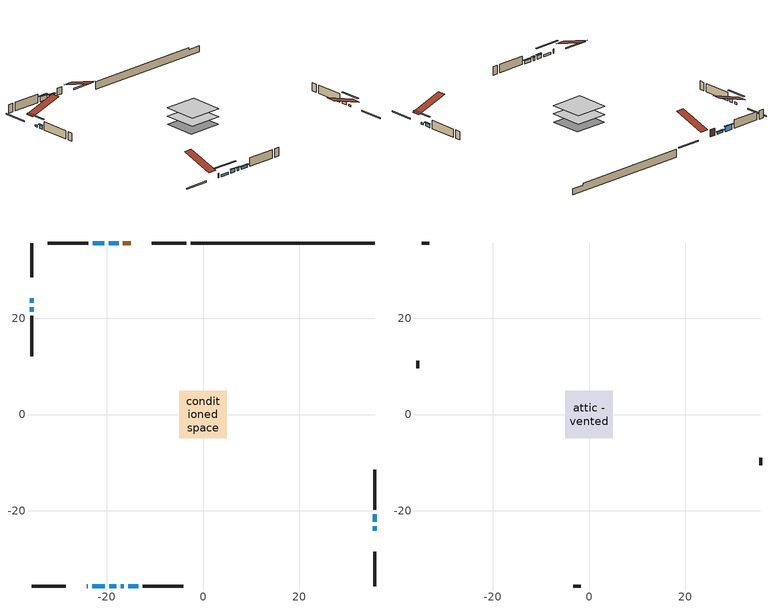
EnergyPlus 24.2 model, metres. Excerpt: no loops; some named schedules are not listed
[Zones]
conditioned space
 floor adiabatic (AdiabaticFloorConstruction): -4.9,-4.9 -4.9,4.9 4.9,4.9 4.9,-4.9 z0.55
 floor foundation (Slab1 construction): -4.93,-4.62 -4.93,4.62 4.93,4.62 4.93,-4.62 z-1.74
 wall outside (RimJoist1 construction): -3.48,35.66 -10.64,35.66 / -35.66,-35.66 -28.49,-35.66 / -35.66,35.66 -35.66,28.49 / 35.66,-35.66 35.66,-28.49 z0.55:0.85
 wall outside (AdiabaticWallConstruction 1): -15.01,35.66 -16.64,35.66 z0.55:2.58
 wall outside (AdiabaticWallConstruction): -24.12,-35.66 -23.96,-35.66 z0.55:1.77; 35.66,-24.12 35.66,-23.26 / -23.04,-35.66 -20.45,-35.66 / -35.66,24.12 -35.66,23.26 z0.55:1.06; 35.66,-22.33 35.66,-20.75 z0.55:1.47; -17.56,35.66 -19.6,35.66 z0.55:1.26; -20.53,35.66 -22.97,35.66 z0.55:1.92; -19.52,-35.66 -17.99,-35.66 / -35.66,22.33 -35.66,21.41 z0.55:1.52; -17.07,-35.66 -16.45,-35.66 z0.55:1.41; -15.53,-35.66 -13.44,-35.66 z0.55:1.31
 wall outside (Wall1 construction): -23.89,35.66 -32.26,35.66 / -12.52,-35.66 -4.15,-35.66 / -35.66,20.48 -35.66,12.12 / 35.66,-19.82 35.66,-11.46 z0.55:2.99
 wall foundation (FoundationWall1 construction): -2.55,35.66,-1.74 -2.55,35.66,0.55 31.84,35.66,0.55 31.84,35.66,-0.03 35.66,35.66,-0.03 35.66,35.66,-1.74
 window (WindowConstruction 7): -24.12,-35.66 -23.97,-35.66 z0.55:1.77
 window (WindowConstruction 8): 35.66,-24.12 35.66,-23.26 z0.55:1.06
 window (WindowConstruction 9): -23.04,-35.66 -20.45,-35.66 z0.55:1.06
 window (WindowConstruction 10): -35.66,24.12 -35.66,23.26 z0.55:1.06
 window (WindowConstruction): 35.66,-22.33 35.66,-20.75 z0.55:1.46
 window (WindowConstruction 1): -17.56,35.66 -19.6,35.66 z0.55:1.26
 window (WindowConstruction 2): -20.53,35.66 -22.97,35.66 z0.55:1.92
 window (WindowConstruction 3): -19.52,-35.66 -17.99,-35.66 z0.55:1.52
 window (WindowConstruction 4): -17.07,-35.66 -16.46,-35.66 z0.55:1.41
 window (WindowConstruction 5): -15.53,-35.66 -13.45,-35.66 z0.55:1.31
 window (WindowConstruction 6): -35.66,22.33 -35.66,21.41 z0.55:1.52
 door (Door): -15.01,35.66 -16.64,35.66 z0.55:2.58
 ceiling adiabatic (AdiabaticFloorConstruction): 4.9,-4.9 4.9,4.9 -4.9,4.9 -4.9,-4.9 z0.55
attic - vented
 floor to conditioned space (Floor1 construction Reversed): -4.9,-4.9 -4.9,4.9 4.9,4.9 4.9,-4.9 z2.99
 wall outside (Wall2 construction): -33.19,35.66 -34.73,35.66 / -3.23,-35.66 -1.68,-35.66 / -35.66,11.19 -35.66,9.65 / 35.66,-10.53 35.66,-8.99 z0.55:2.99
 roof outside (Roof1 construction): -14.08,35.66,2.99 -14.08,26.11,6.17 -11.57,26.11,6.17 -11.57,35.66,2.99; -25.05,-35.66,2.99 -25.05,-26.11,6.17 -27.56,-26.11,6.17 -27.56,-35.66,2.99; -35.66,25.05,2.99 -26.11,25.05,6.17 -26.11,27.56,6.17 -35.66,27.56,2.99; 35.66,-25.05,2.99 26.11,-25.05,6.17 26.11,-27.56,6.17 35.66,-27.56,2.99
shading: 35.66,-20.62 35.66,-26.76 36.07,-26.76 36.07,-20.62 z3.7; -17.81,-35.66 -25.68,-35.66 -25.68,-36.07 -17.81,-36.07 z3.7; -35.66,20.62 -35.66,26.76 -36.07,26.76 -36.07,20.62 z3.7; 35.66,-20.55 35.66,-22.53 36.07,-22.53 36.07,-20.55 z1.67; -19.8,35.66 -17.36,35.66 -17.36,36.07 -19.8,36.07 z1.46; -23.17,35.66 -20.33,35.66 -20.33,36.07 -23.17,36.07 z2.12; -17.79,-35.66 -19.72,-35.66 -19.72,-36.07 -17.79,-36.07 z1.72; -16.25,-35.66 -17.27,-35.66 -17.27,-36.07 -16.25,-36.07 z1.61; -13.24,-35.66 -15.73,-35.66 -15.73,-36.07 -13.24,-36.07 z1.51; -35.66,21.21 -35.66,22.53 -36.07,22.53 -36.07,21.21 z1.72
[Building]
Building 1: Terrain=Suburbs
[Site:Location]
Edmonton Intl AP_AB: Latitude {deg}=53.31; Longitude {deg}=-113.58; Time Zone {hr}=-7; Elevation {m}=723; Keep Site Location Information=Yes
[Site:GroundTemperature:Shallow]
-1.56185, -3.61833, -3.78302, -2.80711, 1.11059, 5.01004, 8.39065, 10.5322, 10.7141, 8.97234, 5.67794, 1.89811
[Site:WaterMainsTemperature]
Calculation Method=Schedule; Temperature Schedule=mains temperature schedule
[Material] Roughness=Rough; Thermal Absorptance=0.9
Name | Thickness {m} | Conductivity {W/m-K} | Density {kg/m3} | Specific Heat {J/kg-K} | Solar Absorptance | Visible Absorptance
asphalt or fiberglass shingles | 0.00635 | 0.162714 | 1121.4 | 1465.45 | 0.4 | 0.4
ceiling loosefill ins | 0.169333 | 0.0480833 | 16.02 | 1046.75 | 0.7 | 0.7
ceiling stud and cavity | 0.1397 | 0.543394 | 65.682 | 1177.47 | 0.7 | 0.7
concrete 4.0 in. | 0.1016 | 1.803125 | 2242.8 | 837.4 | 0.7 | 0.7
concrete 8.0 in. | 0.2032 | 1.803125 | 2242.8 | 837.4 | 0.7 | 0.7
door material | 0.04445 | 0.053851 | 512.64 | 1214.23 | 0.7 | 0.7
exterior vertical ins | 0.00436593 | 0.029427 | 32.04 | 1214.23 | 0.7 | 0.7
floor covering | 0.0127 | 0.0433444 | 54.468 | 1339.84 | 0.6 | 0.6
floor rigid ins; wall rigid ins | 0.512978 | 0.029427 | 32.04 | 1214.23 | 0.7 | 0.7
floor stud and cavity | 0.1397 | 1.75129 | 37.0049 | 1207.88 | 0.7 | 0.7
furniture material conditioned space 1 | 0.1524 | 0.115458 | 640.8 | 1214.23 | 0.6 | 0.6
gypsum board | 0.0127 | 0.160291 | 801 | 837.4 | 0.6 | 0.6
gypsum board 1 | 0.0127 | 0.160291 | 801 | 837.4 | 0.7 | 0.7
osb sheathing 0.5 in. | 0.0127 | 0.115458 | 512.64 | 1214.23 | 0.7 | 0.7
osb sheathing 0.75 in. | 0.01905 | 0.115458 | 512.64 | 1214.23 | 0.7 | 0.7
osb sheathing 2.0 in. | 0.0508 | 0.115458 | 512.64 | 1214.23 | 0.7 | 0.7
rim joist stud and cavity | 0.0508 | 0.0296634 | 125.044 | 1163.47 | 0.6 | 0.6
wall stud and cavity | 0.1397 | 0.09367 | 139.0536 | 1170.24 | 0.7 | 0.7
wall stud and cavity 1 | 0.0889 | 6.1454 | 50.32683 | 1063.81 | 0.6 | 0.6
wall stud and cavity 2 | 0.0889 | 0.380278 | 52.3479 | 1209.89 | 0.7 | 0.7
wall stud and cavity 3 | 0.0889 | 0.391764 | 83.0341 | 1211.67 | 0.7 | 0.7
wood siding | 0.0254 | 0.102417 | 544.68 | 1172.36 | 0.4 | 0.4
wood siding 1 | 0.00254 | 0.102417 | 544.68 | 1172.36 | 0.4 | 0.4
wood siding 2; wood siding 3; wood siding 4 | 0.0254 | 0.102417 | 544.68 | 1172.36 | 0.7 | 0.7
[WindowMaterial:SimpleGlazingSystem]
Name | U-Factor {W/m2-K} | Solar Heat Gain Coefficient
WindowMaterial | 1.84649 | 0.5
WindowMaterial 1 | 1.97083 | 0.47
WindowMaterial 2 | 1.76415 | 0.53
WindowMaterial 3 | 1.8357 | 0.5
WindowMaterial 4 | 3.04284 | 0.46
WindowMaterial 5 | 1.87204 | 0.49
WindowMaterial 6 | 3.01899 | 0.51
WindowMaterial 7 | 3.10246 | 0.39
WindowMaterial 8 | 3.04965 | 0.43
[Construction]
AdiabaticFloorConstruction: floor stud and cavity, floor rigid ins, osb sheathing 0.75 in., floor covering
AdiabaticWallConstruction: wood siding 3, wall rigid ins, wall stud and cavity 2, gypsum board
AdiabaticWallConstruction 1: wood siding 4, wall rigid ins, wall stud and cavity 2, gypsum board
Door: door material
Floor1 construction Reversed: gypsum board, ceiling stud and cavity, ceiling loosefill ins
FoundationWall1 construction: concrete 8.0 in., gypsum board 1
furniture construction conditioned space 1: furniture material conditioned space 1
PartitionWallConstruction: gypsum board, wall stud and cavity 3, gypsum board
RimJoist1 construction: wood siding 2, osb sheathing 2.0 in., rim joist stud and cavity
Roof1 construction: asphalt or fiberglass shingles
Slab1 construction: concrete 4.0 in.
Wall1 construction: wood siding, osb sheathing 0.5 in., wall stud and cavity, gypsum board
Wall2 construction: wood siding 1, wall stud and cavity 1
WindowConstruction: WindowMaterial
WindowConstruction 1: WindowMaterial 1
WindowConstruction 10; WindowConstruction 8; WindowConstruction 9: WindowMaterial 8
WindowConstruction 2: WindowMaterial 2
WindowConstruction 3: WindowMaterial 3
WindowConstruction 4: WindowMaterial 4
WindowConstruction 5: WindowMaterial 5
WindowConstruction 6: WindowMaterial 6
WindowConstruction 7: WindowMaterial 7
[Zone] Multiplier=1; Part of Total Floor Area=Yes
Name | Volume {m3}
attic - vented | 49.5974
conditioned space | 463.4
[Space]
Name | Zone | Volume {m3}
attic - vented 1 | attic - vented | 49.5974
conditioned space 1 | conditioned space | 463.4
[ZoneInfiltration:EffectiveLeakageArea]
infil attic - vented 1: Zone or Space=attic - vented 1; Schedule=Always On Discrete; Effective Air Leakage Area {cm2}=3340.17; Stack Coefficient=0.000390803; Wind Coefficient=1.33567e-05
[ZoneMixing]
whole house fan mix: Zone or Space=attic - vented; Schedule=Always On Continuous; Design Flow Rate Calculation Method=Flow/Zone; Design Flow Rate {m3/s}=0; Source Zone or Space=conditioned space
[SurfaceProperty:ExposedFoundationPerimeter]
Slab1: Exposed Perimeter Calculation Method=TotalExposedPerimeter; Total Exposed Perimeter {m}=38.203
[InternalMass] Zone or ZoneList=conditioned space; Space or SpaceList=conditioned space 1
Name | Construction | Surface Area {m2}
furniture mass conditioned space 1 | furniture construction conditioned space 1 | 74.8482
partition wall mass | PartitionWallConstruction | 187.12
[Lights]
interior lighting: Zone or ZoneList or Space or SpaceList=conditioned space 1; Schedule=interior lighting schedule; Design Level Calculation Method=LightingLevel; Lighting Level {W}=343.2; Return Air Fraction=0; Fraction Radiant=0.6; Fraction Visible=0.2; Fraction Replaceable=1
[People]
occupants: Zone or ZoneList or Space or SpaceList=conditioned space 1; Number of People Schedule=occupants schedule; Number of People Calculation Method=People; Number of People=3; Fraction Radiant=0.314171; Sensible Heat Fraction=0.56303; Activity Level Schedule=occupants activity schedule; Carbon Dioxide Generation Rate {m3/s-W}=0; Enable ASHRAE 55 Comfort Warnings=No; Mean Radiant Temperature Calculation Type=EnclosureAveraged
[ElectricEquipment] Zone or ZoneList or Space or SpaceList=conditioned space 1; Design Level Calculation Method=EquipmentLevel
Name | Schedule | Design Level {W} | Fraction Latent | Fraction Radiant | Fraction Lost
clothes dryer | clothes dryer schedule | 140.772 | 0.015 | 0.081 | 0.85
clothes washer | clothes washer schedule | 32.1985 | 0.03 | 0.162 | 0.7
cooking range | cooking range schedule | 215.147 | 0.08 | 0.432 | 0.2
dishwasher | dishwasher schedule | 66.8632 | 0.3 | 0.18 | 0.4
fridge | fridge schedule | 72.9452 | 0 | 0.6 | 0
mech vent bath fan 0 | mech vent bath fan 0 schedule | 50.2 | 0 | 0 | 1
mech vent bath fan 1 | mech vent bath fan 1 schedule | 50.2 | 0 | 0 | 1
mech vent house fan | mech vent house fan schedule | 0 | 0 | 0 | 1
mech vent house fan cfis | mech vent house fan cfis schedule | 0 | 0 | 0 | 0
mech vent range fan 0 | mech vent range fan 0 schedule | 57 | 0 | 0 | 1
misc plug loads | misc plug loads schedule | 494.7 | 0.045 | 0.513 | 0.1
whole house fan | Always On Discrete | 0 | 0 | 0 | 1
[OtherEquipment] Zone or ZoneList or Space or SpaceList=conditioned space 1; Design Level Calculation Method=EquipmentLevel
Name | Fuel Type | Schedule | Design Level {W} | Fraction Latent | Fraction Radiant | Fraction Lost
clothes dryer 1 | Electricity | clothes dryer schedule | 0 | 0.015 | 0.081 | 0.85
cooking range 1 | Electricity | cooking range schedule | 0 | 0.08 | 0.432 | 0.2
general water use latent | None | general water use schedule | 62.594 | 1 | 0 | 0
general water use sensible | None | general water use schedule | -61.6891 | 0 | 0.6 | 0
mech vent house fan latent load | None | Always On Discrete | 0 | 1 | 0 | 0
mech vent house fan sensible load | None | Always On Discrete | 0 | 0 | 0 | 0
water heater energy adjustment1 | NaturalGas | Always On Discrete | 0.01 | 0 | 0 | 1
[ZoneInfiltration:DesignFlowRate] Zone or ZoneList or Space or SpaceList=conditioned space 1; Schedule=Always On Discrete; Design Flow Rate Calculation Method=Flow/Zone; Design Flow Rate {m3/s}=0
infil flow; natural vent flow; whole house fan flow
[AvailabilityManager:Scheduled]
furnace airloop Availability Manager: Schedule=Always On Discrete
[Foundation:Kiva]
Foundation Kiva 1: Initial Indoor Air Temperature {C}=18; Wall Height Above Grade {m}=0.549981; Wall Depth Below Slab {m}=0.2032; Custom Block Material Name 1=exterior vertical ins; Custom Block Depth 1 {m}=2.28999; Custom Block X Position 1 {m}=0.2159; Custom Block Z Position 1 {m}=0
[Foundation:Kiva:Settings]
Soil Conductivity {W/m-K}=0.849921; Soil Density {kg/m3}=1842.3; Soil Specific Heat {J/kg-K}=418.7; Ground Solar Absorptivity=0.9; Ground Thermal Absorptivity=0.9; Ground Surface Roughness {m}=0.03; Far-Field Width {m}=40; Deep-Ground Boundary Condition=ZeroFlux; Deep-Ground Depth {m}=40; Minimum Cell Dimension {m}=0.2; Maximum Cell Growth Coefficient=3; Simulation Timestep=Timestep
[Exterior:Lights]
exterior lighting: Schedule=exterior lighting schedule; Design Level {W}=75.6
[EnergyManagementSystem:GlobalVariable]
furnace_airloop_Fan_RTF
infil_program_Qfan
infil_program_Qinf
natural_vent_program_Qnv
natural_vent_program_Qwhf
[EnergyManagementSystem:Sensor]
Name | Output:Variable or Output:Meter Index Key | Output:Variable or Output:Meter
airflow_gain | infil flow | Infiltration Sensible Heat Gain Energy
airflow_gain_1 | natural vent flow | Infiltration Sensible Heat Gain Energy
airflow_gain_2 | whole house fan flow | Infiltration Sensible Heat Gain Energy
airflow_loss | infil flow | Infiltration Sensible Heat Loss Energy
airflow_loss_1 | natural vent flow | Infiltration Sensible Heat Loss Energy
airflow_loss_2 | whole house fan flow | Infiltration Sensible Heat Loss Energy
clg_load_cond |  | Cooling:EnergyTransfer:Zone:CONDITIONED SPACE
clg_sp_s; clg_sp_s_1 | cooling setpoint | Schedule Value
clothes_dryer_exhaust_0_sch_s | clothes dryer exhaust 0 schedule | Schedule Value
cool_season | cooling season schedule | Schedule Value
htg_load_cond |  | Heating:EnergyTransfer:Zone:CONDITIONED SPACE
htg_sp_s; htg_sp_s_1 | heating setpoint | Schedule Value
ig_ee_conv | clothes dryer | Electric Equipment Convective Heating Energy
ig_ee_conv_2 | cooking range | Electric Equipment Convective Heating Energy
ig_ee_conv_4 | fridge | Electric Equipment Convective Heating Energy
ig_ee_conv_5 | misc plug loads | Electric Equipment Convective Heating Energy
ig_ee_conv_6 | whole house fan | Electric Equipment Convective Heating Energy
ig_ee_rad | clothes dryer | Electric Equipment Radiant Heating Energy
ig_ee_rad_2 | cooking range | Electric Equipment Radiant Heating Energy
ig_ee_rad_4 | fridge | Electric Equipment Radiant Heating Energy
ig_ee_rad_5 | misc plug loads | Electric Equipment Radiant Heating Energy
ig_ee_rad_6 | whole house fan | Electric Equipment Radiant Heating Energy
ig_lgt_conv | interior lighting | Lights Convective Heating Energy
ig_lgt_rad | interior lighting | Lights Radiant Heating Energy
ig_lgt_vis | interior lighting | Lights Visible Radiation Heating Energy
ig_oe_conv | clothes dryer 1 | Other Equipment Convective Heating Energy
ig_oe_conv_1 | cooking range 1 | Other Equipment Convective Heating Energy
ig_oe_conv_2 | general water use latent | Other Equipment Convective Heating Energy
ig_oe_conv_3 | general water use sensible | Other Equipment Convective Heating Energy
ig_oe_conv_4 | water heater energy adjustment1 | Other Equipment Convective Heating Energy
ig_oe_rad | clothes dryer 1 | Other Equipment Radiant Heating Energy
ig_oe_rad_1 | cooking range 1 | Other Equipment Radiant Heating Energy
ig_oe_rad_2 | general water use latent | Other Equipment Radiant Heating Energy
ig_oe_rad_3 | general water use sensible | Other Equipment Radiant Heating Energy
ig_oe_rad_4 | water heater energy adjustment1 | Other Equipment Radiant Heating Energy
ig_ppl_conv | occupants | People Convective Heating Energy
ig_ppl_rad | occupants | People Radiant Heating Energy
im_conv | furniture mass conditioned space 1 | Surface Inside Face Convection Heat Gain Energy
im_conv_1 | partition wall mass | Surface Inside Face Convection Heat Gain Energy
im_ig | furniture mass conditioned space 1 | Surface Inside Face Internal Gains Radiation Heat Gain Energy
im_ig_1 | partition wall mass | Surface Inside Face Internal Gains Radiation Heat Gain Energy
im_lgt | furniture mass conditioned space 1 | Surface Inside Face Lights Radiation Heat Gain Energy
im_lgt_1 | partition wall mass | Surface Inside Face Lights Radiation Heat Gain Energy
im_sol | furniture mass conditioned space 1 | Surface Inside Face Solar Radiation Heat Gain Energy
im_sol_1 | partition wall mass | Surface Inside Face Solar Radiation Heat Gain Energy
im_surf | furniture mass conditioned space 1 | Surface Inside Face Net Surface Thermal Radiation Heat Gain Energy
im_surf_1 | partition wall mass | Surface Inside Face Net Surface Thermal Radiation Heat Gain Energy
mech_vent_bath_fan_0_sch_s | mech vent bath fan 0 schedule | Schedule Value
mech_vent_bath_fan_1_sch_s | mech vent bath fan 1 schedule | Schedule Value
mech_vent_range_fan_0_sch_s | mech vent range fan 0 schedule | Schedule Value
mv_conv | mech vent bath fan 0 | Electric Equipment Convective Heating Energy
mv_conv_1 | mech vent bath fan 1 | Electric Equipment Convective Heating Energy
mv_conv_2 | mech vent house fan | Electric Equipment Convective Heating Energy
mv_conv_3 | mech vent house fan cfis | Electric Equipment Convective Heating Energy
mv_conv_4 | mech vent range fan 0 | Electric Equipment Convective Heating Energy
mv_conv_5 | mech vent house fan latent load | Other Equipment Convective Heating Energy
mv_conv_6 | mech vent house fan sensible load | Other Equipment Convective Heating Energy
mv_rad | mech vent bath fan 0 | Electric Equipment Radiant Heating Energy
mv_rad_1 | mech vent bath fan 1 | Electric Equipment Radiant Heating Energy
mv_rad_2 | mech vent house fan | Electric Equipment Radiant Heating Energy
mv_rad_3 | mech vent house fan cfis | Electric Equipment Radiant Heating Energy
mv_rad_4 | mech vent range fan 0 | Electric Equipment Radiant Heating Energy
mv_rad_5 | mech vent house fan latent load | Other Equipment Radiant Heating Energy
mv_rad_6 | mech vent house fan sensible load | Other Equipment Radiant Heating Energy
natural_vent_s | natural vent schedule | Schedule Value
out_pb_s |  | Site Outdoor Air Barometric Pressure
out_wt_s |  | Site Outdoor Air Humidity Ratio
site_vw_s |  | Site Wind Speed
ss_back_out | Window1 | Surface Window Shortwave from Zone Back Out Window Heat Transfer Rate
ss_back_out_1 | Window10 | Surface Window Shortwave from Zone Back Out Window Heat Transfer Rate
ss_back_out_10 | Window9 | Surface Window Shortwave from Zone Back Out Window Heat Transfer Rate
ss_back_out_2 | Window11 | Surface Window Shortwave from Zone Back Out Window Heat Transfer Rate
ss_back_out_3 | Window13 | Surface Window Shortwave from Zone Back Out Window Heat Transfer Rate
ss_back_out_4 | Window3 | Surface Window Shortwave from Zone Back Out Window Heat Transfer Rate
ss_back_out_5 | Window4 | Surface Window Shortwave from Zone Back Out Window Heat Transfer Rate
ss_back_out_6 | Window5 | Surface Window Shortwave from Zone Back Out Window Heat Transfer Rate
ss_back_out_7 | Window6 | Surface Window Shortwave from Zone Back Out Window Heat Transfer Rate
ss_back_out_8 | Window7 | Surface Window Shortwave from Zone Back Out Window Heat Transfer Rate
ss_back_out_9 | Window8 | Surface Window Shortwave from Zone Back Out Window Heat Transfer Rate
ss_conv | Door1 | Surface Inside Face Convection Heat Gain Energy
ss_conv_1 | Window1 | Surface Inside Face Convection Heat Gain Energy
ss_conv_10 | Window8 | Surface Inside Face Convection Heat Gain Energy
ss_conv_11 | Window9 | Surface Inside Face Convection Heat Gain Energy
ss_conv_2 | Window10 | Surface Inside Face Convection Heat Gain Energy
ss_conv_3 | Window11 | Surface Inside Face Convection Heat Gain Energy
ss_conv_4 | Window13 | Surface Inside Face Convection Heat Gain Energy
ss_conv_5 | Window3 | Surface Inside Face Convection Heat Gain Energy
ss_conv_6 | Window4 | Surface Inside Face Convection Heat Gain Energy
ss_conv_7 | Window5 | Surface Inside Face Convection Heat Gain Energy
ss_conv_8 | Window6 | Surface Inside Face Convection Heat Gain Energy
ss_conv_9 | Window7 | Surface Inside Face Convection Heat Gain Energy
ss_ig | Door1 | Surface Inside Face Internal Gains Radiation Heat Gain Energy
ss_ig_1 | Window1 | Surface Inside Face Internal Gains Radiation Heat Gain Energy
ss_ig_10 | Window8 | Surface Inside Face Internal Gains Radiation Heat Gain Energy
ss_ig_11 | Window9 | Surface Inside Face Internal Gains Radiation Heat Gain Energy
ss_ig_2 | Window10 | Surface Inside Face Internal Gains Radiation Heat Gain Energy
ss_ig_3 | Window11 | Surface Inside Face Internal Gains Radiation Heat Gain Energy
ss_ig_4 | Window13 | Surface Inside Face Internal Gains Radiation Heat Gain Energy
ss_ig_5 | Window3 | Surface Inside Face Internal Gains Radiation Heat Gain Energy
ss_ig_6 | Window4 | Surface Inside Face Internal Gains Radiation Heat Gain Energy
ss_ig_7 | Window5 | Surface Inside Face Internal Gains Radiation Heat Gain Energy
ss_ig_8 | Window6 | Surface Inside Face Internal Gains Radiation Heat Gain Energy
ss_ig_9 | Window7 | Surface Inside Face Internal Gains Radiation Heat Gain Energy
ss_lgt | Door1 | Surface Inside Face Lights Radiation Heat Gain Energy
ss_sol | Door1 | Surface Inside Face Solar Radiation Heat Gain Energy
ss_surf | Door1 | Surface Inside Face Net Surface Thermal Radiation Heat Gain Energy
ss_surf_1 | Window1 | Surface Inside Face Net Surface Thermal Radiation Heat Gain Energy
ss_surf_10 | Window8 | Surface Inside Face Net Surface Thermal Radiation Heat Gain Energy
ss_surf_11 | Window9 | Surface Inside Face Net Surface Thermal Radiation Heat Gain Energy
ss_surf_2 | Window10 | Surface Inside Face Net Surface Thermal Radiation Heat Gain Energy
ss_surf_3 | Window11 | Surface Inside Face Net Surface Thermal Radiation Heat Gain Energy
ss_surf_4 | Window13 | Surface Inside Face Net Surface Thermal Radiation Heat Gain Energy
ss_surf_5 | Window3 | Surface Inside Face Net Surface Thermal Radiation Heat Gain Energy
ss_surf_6 | Window4 | Surface Inside Face Net Surface Thermal Radiation Heat Gain Energy
ss_surf_7 | Window5 | Surface Inside Face Net Surface Thermal Radiation Heat Gain Energy
ss_surf_8 | Window6 | Surface Inside Face Net Surface Thermal Radiation Heat Gain Energy
ss_surf_9 | Window7 | Surface Inside Face Net Surface Thermal Radiation Heat Gain Energy
ss_trans_in | Window1 | Surface Window Transmitted Solar Radiation Rate
ss_trans_in_1 | Window10 | Surface Window Transmitted Solar Radiation Rate
ss_trans_in_10 | Window9 | Surface Window Transmitted Solar Radiation Rate
ss_trans_in_2 | Window11 | Surface Window Transmitted Solar Radiation Rate
ss_trans_in_3 | Window13 | Surface Window Transmitted Solar Radiation Rate
ss_trans_in_4 | Window3 | Surface Window Transmitted Solar Radiation Rate
ss_trans_in_5 | Window4 | Surface Window Transmitted Solar Radiation Rate
ss_trans_in_6 | Window5 | Surface Window Transmitted Solar Radiation Rate
ss_trans_in_7 | Window6 | Surface Window Transmitted Solar Radiation Rate
ss_trans_in_8 | Window7 | Surface Window Transmitted Solar Radiation Rate
ss_trans_in_9 | Window8 | Surface Window Transmitted Solar Radiation Rate
ss_trans_out | Window1 | Surface Inside Face Initial Transmitted Diffuse Transmitted Out Window Solar Radiation Rate
ss_trans_out_1 | Window10 | Surface Inside Face Initial Transmitted Diffuse Transmitted Out Window Solar Radiation Rate
ss_trans_out_10 | Window9 | Surface Inside Face Initial Transmitted Diffuse Transmitted Out Window Solar Radiation Rate
ss_trans_out_2 | Window11 | Surface Inside Face Initial Transmitted Diffuse Transmitted Out Window Solar Radiation Rate
ss_trans_out_3 | Window13 | Surface Inside Face Initial Transmitted Diffuse Transmitted Out Window Solar Radiation Rate
ss_trans_out_4 | Window3 | Surface Inside Face Initial Transmitted Diffuse Transmitted Out Window Solar Radiation Rate
ss_trans_out_5 | Window4 | Surface Inside Face Initial Transmitted Diffuse Transmitted Out Window Solar Radiation Rate
ss_trans_out_6 | Window5 | Surface Inside Face Initial Transmitted Diffuse Transmitted Out Window Solar Radiation Rate
ss_trans_out_7 | Window6 | Surface Inside Face Initial Transmitted Diffuse Transmitted Out Window Solar Radiation Rate
ss_trans_out_8 | Window7 | Surface Inside Face Initial Transmitted Diffuse Transmitted Out Window Solar Radiation Rate
ss_trans_out_9 | Window8 | Surface Inside Face Initial Transmitted Diffuse Transmitted Out Window Solar Radiation Rate
s_conv | Floor1 | Surface Inside Face Convection Heat Gain Energy
s_conv_1 | FoundationWall1 | Surface Inside Face Convection Heat Gain Energy
s_conv_10 | Wall1:180 | Surface Inside Face Convection Heat Gain Energy
s_conv_11 | Wall1:270 | Surface Inside Face Convection Heat Gain Energy
s_conv_12 | Wall1:90 | Surface Inside Face Convection Heat Gain Energy
s_conv_2 | inferred conditioned ceiling | Surface Inside Face Convection Heat Gain Energy
s_conv_3 | inferred conditioned floor | Surface Inside Face Convection Heat Gain Energy
s_conv_4 | RimJoist1:0 | Surface Inside Face Convection Heat Gain Energy
s_conv_5 | RimJoist1:180 | Surface Inside Face Convection Heat Gain Energy
s_conv_6 | RimJoist1:270 | Surface Inside Face Convection Heat Gain Energy
s_conv_7 | RimJoist1:90 | Surface Inside Face Convection Heat Gain Energy
s_conv_8 | Slab1 | Surface Inside Face Convection Heat Gain Energy
s_conv_9 | Wall1:0 | Surface Inside Face Convection Heat Gain Energy
s_ig | Floor1 | Surface Inside Face Internal Gains Radiation Heat Gain Energy
s_ig_1 | FoundationWall1 | Surface Inside Face Internal Gains Radiation Heat Gain Energy
s_ig_10 | Wall1:180 | Surface Inside Face Internal Gains Radiation Heat Gain Energy
s_ig_11 | Wall1:270 | Surface Inside Face Internal Gains Radiation Heat Gain Energy
s_ig_12 | Wall1:90 | Surface Inside Face Internal Gains Radiation Heat Gain Energy
s_ig_2 | inferred conditioned ceiling | Surface Inside Face Internal Gains Radiation Heat Gain Energy
